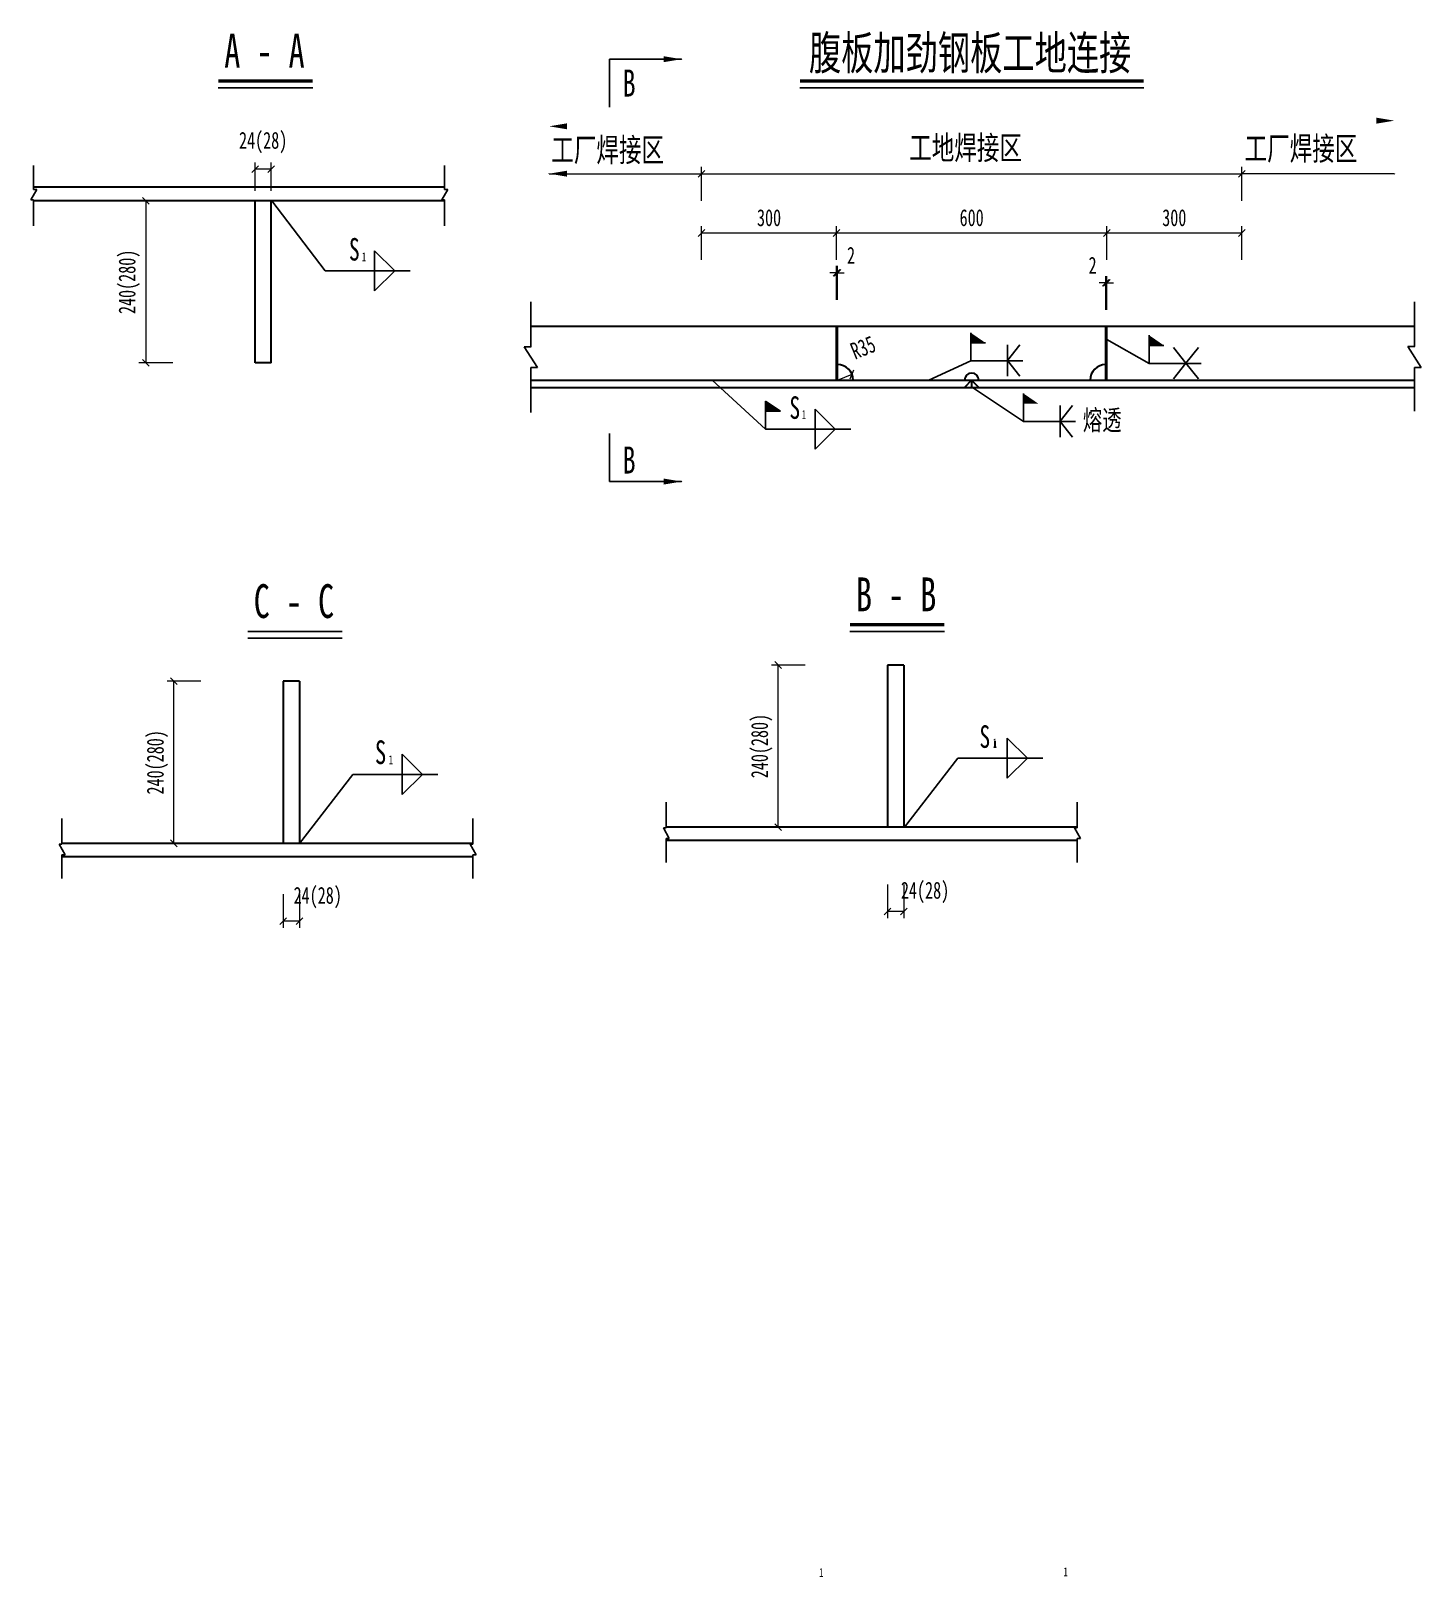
# Model space of a CAD drawing. Extents: x -9343 to 70062, y -6614 to 5134.
# Drawn here: x 66974 to 70062, y 1685 to 5119 of the extents above; entities that cross this region are included whole.
import ezdxf

# ---------------------------------------------------------------- set-up
doc = ezdxf.new("R2010")
doc.units = 0
doc.header["$MEASUREMENT"] = 0
doc.header["$PDMODE"] = 34
doc.layers.get('0').update_dxf_attribs({"linetype": 'CONTINUOUS'})
doc.layers.get('DEFPOINTS').update_dxf_attribs({"color": 8, "linetype": 'CONTINUOUS'})
for name, color, linetype, lineweight in [('dim', 4, 'CONTINUOUS', 13), ('text', 7, 'CONTINUOUS', 15), ('轮廓线', 3, 'CONTINUOUS', 30)]:
    doc.layers.add(name, color=color, linetype=linetype, lineweight=lineweight)
doc.layers.add('LINE', color=3, linetype='CONTINUOUS')
doc.styles.get("Standard").update_dxf_attribs({"font": '仿宋_GB2312.ttf', "width": 0.7})
doc.dimstyles.new('09BC1300', dxfattribs={"dimscale": 0, "dimtxt": 2.5, "dimasz": 1, "dimexe": 1, "dimexo": 1.5, "dimgap": 1, "dimtad": 1, "dimdec": 1, "dimdsep": 46, "dimtxsty": 'Standard', "dimblk": 'OBLIQUE', "dimcen": 0, "dimclrd": 256, "dimclre": 256, "dimclrt": 7, "dimadec": 0, "dimazin": 2, "dimtfac": 1, "dimtdec": 1, "dimtofl": 0, "dimtmove": 2, "dimatfit": 3, "dimldrblk": 'OBLIQUE', "dimfxl": 4, "dimfxlon": 1, "dimtolj": 1, "dimtzin": 0, "dimlwd": -1, "dimlwe": -1, "dimarcsym": 0})

# ---------------------------------------------------------------- blocks, each defined once
blk = doc.blocks.new('_Oblique')
at = {"color": 0, "linetype": 'ByBlock', "lineweight": -2}
blk.add_line((-0.5, -0.5), (0.5, 0.5), dxfattribs=at)
blk = doc.blocks.new('*D88')
at = {"layer": 'DEFPOINTS', "color": 0, "transparency": 16777216}
for p in [(67472.1, 4812.5), (67472.1, 4742.1), (67508.1, 4742.1)]:
    blk.add_point(p, dxfattribs=at)
at = {"layer": 'dim', "transparency": 16777216}
for p, q in [((67472.1, 4764.6), (67472.1, 4827.5)), ((67508.1, 4812.5), (67472.1, 4812.5)), ((67508.1, 4764.6), (67508.1, 4827.5))]:
    blk.add_line(p, q, dxfattribs=at)
at = {"layer": 'dim', "transparency": 16777216, "xscale": 14.99999996629198, "yscale": 14.99999996629198, "zscale": 14.99999996629198, "rotation": 180}
blk.add_blockref('_Oblique', (67472.1, 4812.5), dxfattribs=at)
at = {"layer": 'dim', "transparency": 16777216, "xscale": 14.99999996629198, "yscale": 14.99999996629198, "zscale": 14.99999996629198}
blk.add_blockref('_Oblique', (67508.1, 4812.5), dxfattribs=at)
at = {"layer": 'dim', "color": 7, "transparency": 16777216, "insert": (67490.1, 4871.5), "char_height": 37.5, "attachment_point": 5}
blk.add_mtext('\\A1;24(28)', dxfattribs=at)
blk = doc.blocks.new('*D89')
at = {"layer": 'DEFPOINTS', "color": 0, "transparency": 16777216}
for p in [(67472.1, 4742.1), (67229.3, 4382.1), (67472.1, 4382.1)]:
    blk.add_point(p, dxfattribs=at)
at = {"layer": 'dim', "transparency": 16777216}
for p, q in [((67289.3, 4742.1), (67214.3, 4742.1)), ((67229.3, 4742.1), (67229.3, 4382.1)), ((67289.3, 4382.1), (67214.3, 4382.1))]:
    blk.add_line(p, q, dxfattribs=at)
at = {"layer": 'dim', "transparency": 16777216, "xscale": 14.99999996629198, "yscale": 14.99999996629198, "zscale": 14.99999996629198}
for p, rotation in [((67229.3, 4742.1), 90), ((67229.3, 4382.1), 270)]:
    blk.add_blockref('_Oblique', p, dxfattribs=dict(at, rotation=rotation))
at = {"layer": 'dim', "color": 7, "transparency": 16777216, "insert": (67192.7, 4562.1), "char_height": 37.5, "attachment_point": 5, "rotation": 90}
blk.add_mtext('\\A1;240(280)', dxfattribs=at)
blk = doc.blocks.new('*D100')
at = {"layer": 'DEFPOINTS', "color": 0, "transparency": 16777216}
for p in [(67292, 3674.9), (67534.8, 3674.9), (67534.8, 3314.9)]:
    blk.add_point(p, dxfattribs=at)
at = {"layer": 'dim', "transparency": 16777216}
for p, q in [((67352, 3674.9), (67277, 3674.9)), ((67292, 3314.9), (67292, 3674.9)), ((67352, 3314.9), (67277, 3314.9))]:
    blk.add_line(p, q, dxfattribs=at)
at = {"layer": 'dim', "transparency": 16777216, "xscale": 14.99999996629198, "yscale": 14.99999996629198, "zscale": 14.99999996629198}
for p, rotation in [((67292, 3674.9), 90), ((67292, 3314.9), 270)]:
    blk.add_blockref('_Oblique', p, dxfattribs=dict(at, rotation=rotation))
at = {"layer": 'dim', "color": 7, "transparency": 16777216, "insert": (67255.4, 3494.9), "char_height": 37.5, "attachment_point": 5, "rotation": 90}
blk.add_mtext('\\A1;240(280)', dxfattribs=at)
blk = doc.blocks.new('*D101')
at = {"layer": 'DEFPOINTS', "color": 0, "transparency": 16777216}
for p in [(67534.8, 3314.9), (67570.8, 3314.9), (67534.8, 3142)]:
    blk.add_point(p, dxfattribs=at)
at = {"layer": 'dim', "transparency": 16777216}
for p, q in [((67534.8, 3202), (67534.8, 3127)), ((67570.8, 3202), (67570.8, 3127)), ((67570.8, 3142), (67534.8, 3142))]:
    blk.add_line(p, q, dxfattribs=at)
at = {"layer": 'dim', "transparency": 16777216, "xscale": 14.99999996629198, "yscale": 14.99999996629198, "zscale": 14.99999996629198, "rotation": 180}
blk.add_blockref('_Oblique', (67534.8, 3142), dxfattribs=at)
at = {"layer": 'dim', "transparency": 16777216, "xscale": 14.99999996629198, "yscale": 14.99999996629198, "zscale": 14.99999996629198}
blk.add_blockref('_Oblique', (67570.8, 3142), dxfattribs=at)
at = {"layer": 'dim', "color": 7, "transparency": 16777216, "insert": (67611.3, 3194.5), "char_height": 37.5, "attachment_point": 5}
blk.add_mtext('\\A1;24(28)', dxfattribs=at)
blk = doc.blocks.new('*D102')
at = {"layer": 'DEFPOINTS', "color": 0, "transparency": 16777216}
for p in [(69663.7, 4670.7), (69363.7, 4461.7), (69663.7, 4463.5)]:
    blk.add_point(p, dxfattribs=at)
at = {"layer": 'dim', "transparency": 16777216}
for p, q in [((69363.7, 4610.7), (69363.7, 4685.7)), ((69363.7, 4670.7), (69663.7, 4670.7)), ((69663.7, 4610.7), (69663.7, 4685.7))]:
    blk.add_line(p, q, dxfattribs=at)
at = {"layer": 'dim', "transparency": 16777216, "xscale": 14.99999996629198, "yscale": 14.99999996629198, "zscale": 14.99999996629198, "rotation": 180}
blk.add_blockref('_Oblique', (69363.7, 4670.7), dxfattribs=at)
at = {"layer": 'dim', "transparency": 16777216, "xscale": 14.99999996629198, "yscale": 14.99999996629198, "zscale": 14.99999996629198}
blk.add_blockref('_Oblique', (69663.7, 4670.7), dxfattribs=at)
at = {"layer": 'dim', "color": 7, "transparency": 16777216, "insert": (69513.7, 4704.4), "char_height": 37.5, "attachment_point": 5}
blk.add_mtext('\\A1;300', dxfattribs=at)
blk = doc.blocks.new('*D103')
at = {"layer": 'DEFPOINTS', "color": 0, "transparency": 16777216}
for p in [(68763.7, 4670.7), (68463.7, 4463.5), (68763.7, 4461.7)]:
    blk.add_point(p, dxfattribs=at)
at = {"layer": 'dim', "transparency": 16777216}
for p, q in [((68463.7, 4610.7), (68463.7, 4685.7)), ((68463.7, 4670.7), (68763.7, 4670.7)), ((68763.7, 4610.7), (68763.7, 4685.7))]:
    blk.add_line(p, q, dxfattribs=at)
at = {"layer": 'dim', "transparency": 16777216, "xscale": 14.99999996629198, "yscale": 14.99999996629198, "zscale": 14.99999996629198, "rotation": 180}
blk.add_blockref('_Oblique', (68463.7, 4670.7), dxfattribs=at)
at = {"layer": 'dim', "transparency": 16777216, "xscale": 14.99999996629198, "yscale": 14.99999996629198, "zscale": 14.99999996629198}
blk.add_blockref('_Oblique', (68763.7, 4670.7), dxfattribs=at)
at = {"layer": 'dim', "color": 7, "transparency": 16777216, "insert": (68613.7, 4704.4), "char_height": 37.5, "attachment_point": 5}
blk.add_mtext('\\A1;300', dxfattribs=at)
blk = doc.blocks.new('*D104')
at = {"layer": 'DEFPOINTS', "color": 0, "transparency": 16777216}
for p in [(69363.7, 4560.1), (69361.7, 4461.7), (69363.7, 4461.7)]:
    blk.add_point(p, dxfattribs=at)
at = {"layer": 'dim', "transparency": 16777216}
for p, q in [((69361.7, 4500.1), (69361.7, 4575.1)), ((69363.7, 4500.1), (69363.7, 4575.1)), ((69361.7, 4560.1), (69346.7, 4560.1)), ((69363.7, 4560.1), (69378.7, 4560.1))]:
    blk.add_line(p, q, dxfattribs=at)
at = {"layer": 'dim', "transparency": 16777216, "xscale": 14.99999996629198, "yscale": 14.99999996629198, "zscale": 14.99999996629198}
blk.add_blockref('_Oblique', (69361.7, 4560.1), dxfattribs=at)
at = {"layer": 'dim', "transparency": 16777216, "xscale": 14.99999996629198, "yscale": 14.99999996629198, "zscale": 14.99999996629198, "rotation": 180}
blk.add_blockref('_Oblique', (69363.7, 4560.1), dxfattribs=at)
at = {"layer": 'dim', "color": 7, "transparency": 16777216, "insert": (69332.3, 4599), "char_height": 37.5, "attachment_point": 5}
blk.add_mtext('\\A1;2', dxfattribs=at)
blk = doc.blocks.new('*D105')
at = {"layer": 'DEFPOINTS', "color": 0, "transparency": 16777216}
for p in [(68765.7, 4582.4), (68763.7, 4491.7), (68765.7, 4461.7)]:
    blk.add_point(p, dxfattribs=at)
at = {"layer": 'dim', "transparency": 16777216}
for p, q in [((68763.7, 4582.4), (68748.7, 4582.4)), ((68763.7, 4522.4), (68763.7, 4597.4)), ((68765.7, 4522.4), (68765.7, 4597.4)), ((68765.7, 4582.4), (68780.7, 4582.4))]:
    blk.add_line(p, q, dxfattribs=at)
at = {"layer": 'dim', "transparency": 16777216, "xscale": 14.99999996629198, "yscale": 14.99999996629198, "zscale": 14.99999996629198}
blk.add_blockref('_Oblique', (68763.7, 4582.4), dxfattribs=at)
at = {"layer": 'dim', "transparency": 16777216, "xscale": 14.99999996629198, "yscale": 14.99999996629198, "zscale": 14.99999996629198, "rotation": 180}
blk.add_blockref('_Oblique', (68765.7, 4582.4), dxfattribs=at)
at = {"layer": 'dim', "color": 7, "transparency": 16777216, "insert": (68795.8, 4621.1), "char_height": 37.5, "attachment_point": 5}
blk.add_mtext('\\A1;2', dxfattribs=at)
blk = doc.blocks.new('*D106')
at = {"layer": 'DEFPOINTS', "color": 0, "transparency": 16777216}
for p in [(69363.7, 4670.7), (68763.7, 4461.7), (69363.7, 4461.7)]:
    blk.add_point(p, dxfattribs=at)
at = {"layer": 'dim', "transparency": 16777216}
for p, q in [((68763.7, 4610.7), (68763.7, 4685.7)), ((68763.7, 4670.7), (69363.7, 4670.7)), ((69363.7, 4610.7), (69363.7, 4685.7))]:
    blk.add_line(p, q, dxfattribs=at)
at = {"layer": 'dim', "transparency": 16777216, "xscale": 14.99999996629198, "yscale": 14.99999996629198, "zscale": 14.99999996629198, "rotation": 180}
blk.add_blockref('_Oblique', (68763.7, 4670.7), dxfattribs=at)
at = {"layer": 'dim', "transparency": 16777216, "xscale": 14.99999996629198, "yscale": 14.99999996629198, "zscale": 14.99999996629198}
blk.add_blockref('_Oblique', (69363.7, 4670.7), dxfattribs=at)
at = {"layer": 'dim', "color": 7, "transparency": 16777216, "insert": (69063.7, 4704.4), "char_height": 37.5, "attachment_point": 5}
blk.add_mtext('\\A1;600', dxfattribs=at)
blk = doc.blocks.new('*D107')
at = {"layer": 'DEFPOINTS', "color": 0, "transparency": 16777216}
for p in [(68876.9, 3351), (68912.9, 3351), (68876.9, 3163.4)]:
    blk.add_point(p, dxfattribs=at)
at = {"layer": 'dim', "transparency": 16777216}
for p, q in [((68876.9, 3223.4), (68876.9, 3148.4)), ((68912.9, 3223.4), (68912.9, 3148.4)), ((68912.9, 3163.4), (68876.9, 3163.4))]:
    blk.add_line(p, q, dxfattribs=at)
at = {"layer": 'dim', "transparency": 16777216, "xscale": 14.99999996629198, "yscale": 14.99999996629198, "zscale": 14.99999996629198, "rotation": 180}
blk.add_blockref('_Oblique', (68876.9, 3163.4), dxfattribs=at)
at = {"layer": 'dim', "transparency": 16777216, "xscale": 14.99999996629198, "yscale": 14.99999996629198, "zscale": 14.99999996629198}
blk.add_blockref('_Oblique', (68912.9, 3163.4), dxfattribs=at)
at = {"layer": 'dim', "color": 7, "transparency": 16777216, "insert": (68960.2, 3205.8), "char_height": 37.5, "attachment_point": 5}
blk.add_mtext('\\A1;24(28)', dxfattribs=at)
blk = doc.blocks.new('*D108')
at = {"layer": 'DEFPOINTS', "color": 0, "transparency": 16777216}
for p in [(68634, 3711), (68876.9, 3711), (68876.9, 3351)]:
    blk.add_point(p, dxfattribs=at)
at = {"layer": 'dim', "transparency": 16777216}
for p, q in [((68694, 3711), (68619, 3711)), ((68634, 3351), (68634, 3711)), ((68694, 3351), (68619, 3351))]:
    blk.add_line(p, q, dxfattribs=at)
at = {"layer": 'dim', "transparency": 16777216, "xscale": 14.99999996629198, "yscale": 14.99999996629198, "zscale": 14.99999996629198}
for p, rotation in [((68634, 3711), 90), ((68634, 3351), 270)]:
    blk.add_blockref('_Oblique', p, dxfattribs=dict(at, rotation=rotation))
at = {"layer": 'dim', "color": 7, "transparency": 16777216, "insert": (68597.5, 3531), "char_height": 37.5, "attachment_point": 5, "rotation": 90}
blk.add_mtext('\\A1;240(280)', dxfattribs=at)
blk = doc.blocks.new('*D111')
at = {"layer": 'DEFPOINTS', "color": 0, "transparency": 16777216}
for p in [(68765.7, 4343.5), (68798.1, 4356.7)]:
    blk.add_point(p, dxfattribs=at)
at = {"layer": 'dim', "transparency": 16777216}
blk.add_line((68765.7, 4343.5), (68798.1, 4356.7), dxfattribs=at)
at = {"layer": 'dim', "transparency": 16777216, "xscale": 14.99999996629198, "yscale": 14.99999996629198, "zscale": 14.99999996629198, "rotation": 22.16587961008429}
blk.add_blockref('_Oblique', (68798.1, 4356.7), dxfattribs=at)
at = {"layer": 'dim', "color": 7, "transparency": 16777216, "insert": (68822.6, 4416.2), "char_height": 37.5, "attachment_point": 5, "rotation": 22.1659}
blk.add_mtext('\\A1;R35', dxfattribs=at)

msp = doc.modelspace()

# ---------------------------------------------------------------- hatches: boundary and pattern name
for points in [[(69061.58, 4426.56), (69094.4, 4426.56), (69061.58, 4449.15)], [(69457.96, 4420.88), (69490.77, 4420.88), (69457.96, 4443.47)], [(68606.02, 4274.8), (68638.83, 4274.8), (68606.02, 4297.38)], [(68606.02, 4274.8), (68638.83, 4274.8), (68606.02, 4297.38)], [(69178.52, 4291.78), (69211.33, 4291.78), (69178.52, 4314.36)]]:
    msp.add_hatch(color=256).paths.add_polyline_path(points)

# ---------------------------------------------------------------- linework, layer by layer
at = {"ltscale": 100}
for p, q in [((68259.32, 4950.25), (68259.32, 5056.63)), ((66980.23, 4767.33), (66980.23, 4820.47)), ((67893.2, 4767.33), (67893.2, 4820.47)), ((66987.42, 4767.33), (66974.33, 4743.97)), ((66974.33, 4743.97), (66980.23, 4743.97)), ((66980.23, 4767.33), (66987.42, 4767.33)), ((66980.23, 4686.78), (66980.23, 4743.97)), ((67900.39, 4767.33), (67887.3, 4743.97)), ((67887.3, 4743.97), (67893.2, 4743.97)), ((67893.2, 4767.33), (67900.39, 4767.33)), ((67893.2, 4686.78), (67893.2, 4743.97)), ((68084.38, 4417.87), (68084.38, 4517.91)), ((70047.03, 4418.51), (70047.03, 4517.91)), ((68099.21, 4371.53), (68069.85, 4417.87)), ((68069.85, 4417.87), (68085.33, 4417.87)), ((69143.23, 4422.51), (69143.15, 4352.47)), ((70061.86, 4372.17), (70032.5, 4418.51)), ((70032.5, 4418.51), (70047.98, 4418.51)), ((68084.38, 4271.67), (68084.38, 4371.53)), ((68084.38, 4371.53), (68099.21, 4371.53)), ((70047.03, 4274.82), (70047.03, 4372.17)), ((70047.03, 4372.17), (70061.86, 4372.17)), ((69260.17, 4287.31), (69260.08, 4217.27)), ((68259.32, 4224.91), (68259.32, 4118.54)), ((68385.01, 3406.28), (68385.01, 3349.09)), ((69297.98, 3406.28), (69297.98, 3349.09)), ((67042.98, 3370.21), (67042.98, 3313.02)), ((67955.95, 3370.21), (67955.95, 3313.02)), ((68392.21, 3325.73), (68379.12, 3349.09)), ((68379.12, 3349.09), (68385.01, 3349.09)), ((69305.18, 3325.73), (69292.08, 3349.09)), ((69292.08, 3349.09), (69297.98, 3349.09)), ((67037.08, 3313.02), (67042.98, 3313.02)), ((67050.17, 3289.66), (67037.08, 3313.02)), ((67963.14, 3289.66), (67950.05, 3313.02)), ((67950.05, 3313.02), (67955.95, 3313.02)), ((68385.01, 3325.73), (68385.01, 3272.58)), ((68385.01, 3325.73), (68392.21, 3325.73)), ((69297.98, 3325.73), (69305.18, 3325.73)), ((69297.98, 3325.73), (69297.98, 3272.58)), ((67042.98, 3289.66), (67050.17, 3289.66)), ((67042.98, 3289.66), (67042.98, 3236.52)), ((67955.95, 3289.66), (67955.95, 3236.52)), ((67955.95, 3289.66), (67963.14, 3289.66))]:
    msp.add_line(p, q, dxfattribs=at)
for p, q in [((67390.39, 4993.04), (67600.27, 4993.04)), ((68682.18, 4993.04), (69445.81, 4993.04)), ((67737.63, 4631.18), (67782.31, 4586.49)), ((67737.63, 4631.18), (67737.63, 4541.81)), ((67737.63, 4541.81), (67782.31, 4586.49)), ((69061.58, 4386.68), (69061.58, 4449.15)), ((69457.96, 4381), (69457.96, 4443.47)), ((69061.58, 4426.56), (69094.4, 4426.56)), ((69171.03, 4422.09), (69143.19, 4387.09)), ((69457.96, 4420.88), (69490.77, 4420.88)), ((69511.72, 4416.41), (69539.56, 4381.41)), ((69567.4, 4416.41), (69539.56, 4381.41)), ((69170.99, 4352.44), (69143.19, 4387.47)), ((69511.68, 4346.41), (69539.56, 4381.38)), ((69567.36, 4346.35), (69539.56, 4381.38)), ((68606.02, 4234.91), (68606.02, 4297.38)), ((68638.83, 4274.8), (68606.02, 4297.38)), ((68638.83, 4274.8), (68606.02, 4297.38)), ((69178.52, 4251.89), (69178.52, 4314.36)), ((68606.02, 4274.8), (68638.83, 4274.8)), ((68606.02, 4274.8), (68638.83, 4274.8)), ((68715.99, 4279.6), (68760.67, 4234.91)), ((68715.99, 4279.6), (68715.99, 4190.23)), ((69287.96, 4287.31), (69260.13, 4252.31)), ((68715.99, 4190.23), (68760.67, 4234.91)), ((69287.92, 4217.24), (69260.13, 4252.27)), ((68793.39, 3785.49), (69003.26, 3785.49)), ((67455.8, 3770.49), (67665.87, 3770.49)), ((69142.71, 3548.86), (69187.4, 3504.17)), ((69142.71, 3548.86), (69142.71, 3459.49)), ((67799.18, 3512.79), (67843.86, 3468.11)), ((67799.18, 3512.79), (67799.18, 3423.42)), ((69142.71, 3459.49), (69187.4, 3504.17)), ((67799.18, 3423.42), (67843.86, 3468.11))]:
    msp.add_line(p, q)
at = {"color": 6}
msp.add_line((67455.8, 3785.49), (67665.87, 3785.49), dxfattribs=at)
at = {"color": 6, "const_width": 7.5}
for points in [[(67390.39, 5008.04), (67600.27, 5008.04)], [(68682.18, 5008.04), (69445.81, 5008.04)], [(68793.39, 3800.49), (69003.26, 3800.49)]]:
    msp.add_lwpolyline(points, dxfattribs=at)
at = {"layer": 'dim'}
for p, q in [((68463.7, 4742.25), (68463.7, 4817.25)), ((69663.7, 4742.25), (69663.7, 4817.25)), ((68463.7, 4802.25), (69663.7, 4802.25))]:
    msp.add_line(p, q, dxfattribs=at)
for points in [[(68379.32, 5049.96), (68419.32, 5056.63), (68379.32, 5063.29)], [(68165.08, 4900.93), (68125.08, 4907.6), (68165.08, 4914.26)], [(69962.41, 4913.41), (70002.41, 4920.07), (69962.41, 4926.74)], [(68165.08, 4795.67), (68125.08, 4802.34), (68165.08, 4809.01)], [(68379.32, 4111.87), (68419.32, 4118.54), (68379.32, 4125.2)]]:
    msp.add_solid(points, dxfattribs=at)
at = {"layer": 'LINE', "color": 0}
for p, q in [((67505.09, 4382.09), (67475.09, 4382.09)), ((68909.87, 3710.96), (68879.87, 3710.96)), ((67567.84, 3674.9), (67537.84, 3674.9)), ((67567.84, 3674.9), (67537.84, 3674.9))]:
    msp.add_line(p, q, dxfattribs=at)
at = {"layer": '轮廓线'}
for p, q in [((67893.2, 4772.09), (66980.23, 4772.09)), ((67893.2, 4742.09), (66980.23, 4742.09)), ((67472.09, 4382.09), (67472.09, 4742.09)), ((67508.09, 4382.09), (67508.09, 4742.09)), ((67508.09, 4382.09), (67472.09, 4382.09)), ((67505.09, 4382.09), (67475.09, 4382.09)), ((68876.87, 3710.96), (68876.87, 3350.96)), ((68912.87, 3710.96), (68876.87, 3710.96)), ((68909.87, 3710.96), (68879.87, 3710.96)), ((68912.87, 3710.96), (68912.87, 3350.96)), ((67534.84, 3674.9), (67534.84, 3314.9)), ((67570.84, 3674.9), (67534.84, 3674.9)), ((67570.84, 3674.9), (67570.84, 3314.9)), ((69114.87, 3542.13), (69114.87, 3527.34)), ((69297.98, 3350.96), (68385.01, 3350.96)), ((67955.95, 3314.9), (67042.98, 3314.9)), ((69297.98, 3320.96), (68385.01, 3320.96)), ((67955.95, 3284.9), (67042.98, 3284.9))]:
    msp.add_line(p, q, dxfattribs=at)
at = {"layer": '轮廓线', "ltscale": 100}
for p, q in [((68084.38, 4463.45), (70047.03, 4463.45)), ((68763.68, 4343.45), (68763.68, 4463.45)), ((68765.68, 4343.45), (68765.68, 4463.45)), ((69361.68, 4343.45), (69361.68, 4463.45)), ((69363.68, 4343.45), (69363.68, 4463.45)), ((68084.38, 4343.45), (70047.03, 4343.45)), ((68084.38, 4327.45), (70047.03, 4327.45)), ((69063.7, 4343.45), (69047.7, 4327.45)), ((69063.7, 4343.45), (69063.7, 4327.45)), ((69063.7, 4343.45), (69079.7, 4327.45))]:
    msp.add_line(p, q, dxfattribs=at)
for centre, radius, start, end in [((68765.7, 4343.45), 35, 0, 90), ((69361.7, 4343.45), 35, 90, 180), ((69063.7, 4343.45), 16, 0, 180)]:
    msp.add_arc(centre, radius, start, end, dxfattribs=at)

# ---------------------------------------------------------------- block references
at = {"layer": 'dim', "xscale": 14.99999996629197, "yscale": 14.99999996629197, "zscale": 14.99999996629197, "rotation": 180}
msp.add_blockref('_Oblique', (68463.7, 4802.25), dxfattribs=at)
at = {"layer": 'dim', "xscale": 14.99999996629197, "yscale": 14.99999996629197, "zscale": 14.99999996629197}
msp.add_blockref('_Oblique', (69663.7, 4802.25), dxfattribs=at)

# ---------------------------------------------------------------- texts
at = {"width": 0.7}
for tag, p, height in [('S', (67680.62, 4609.45), 50), ('1', (67709.28, 4607.64), 20), ('S', (68658.98, 4257.86), 50), ('1', (68686.26, 4257.11), 20), ('S', (69081, 3527.12), 50), ('1', (69110.55, 3527.67), 20), ('1', (67768.89, 3490.43), 20), ('1', (68724.96, 1685.21), 20), ('1', (69267.73, 1686.82), 20)]:
    msp.add_attdef(tag, p, '8', height=height, dxfattribs=at)
at = {"layer": 'text', "width": 0.7}
for s, height, p in [('腹板加劲钢板工地连接', 75, (68702.27, 5033.32)), ('A - A', 75, (67403.72, 5038.04)), ('工厂焊接区', 52.5, (68129.97, 4829.16)), ('工厂焊接区', 52.5, (69669.78, 4832.2)), ('C - C', 75, (67469.13, 3815.49)), ('B - B', 75, (68806.72, 3830.49))]:
    msp.add_text(s, height=height, dxfattribs=at).set_placement(p)
at = {"layer": 'text', "insert": (69050.23, 4857.01), "char_height": 52.5, "attachment_point": 5}
msp.add_mtext('\\A1;工地焊接区', dxfattribs=at)
at = {"layer": 'text', "width": 0.7}
for tag, p, s, height in [('B', (68288.76, 4973.69), 'A', 60), ('熔透', (69310.66, 4232.72), '8', 45), ('B', (68288.76, 4136.39), 'A', 60), ('S', (67738.45, 3491.06), '8', 52.5)]:
    msp.add_attdef(tag, p, s, height=height, dxfattribs=at)

# ---------------------------------------------------------------- dimensions: what is measured, and where the dimension line sits
at = {"layer": 'dim'}
for base, p1, p2, text, picture, middle in [((67472.09, 4812.46), (67508.09, 4742.09), (67472.09, 4742.09), '24(28)', '*D88', (67490.09, 4871.55)), ((68763.68, 4670.67), (68463.7, 4463.45), (68763.68, 4461.7), '300', '*D103', (68613.69, 4704.42)), ((69363.68, 4670.67), (68763.68, 4461.7), (69363.68, 4461.7), '600', '*D106', (69063.68, 4704.42)), ((69663.7, 4670.67), (69363.68, 4461.7), (69663.7, 4463.45), '300', '*D102', (69513.69, 4704.42))]:
    dim = msp.add_linear_dim(base=base, p1=p1, p2=p2, angle=180, text=text, dimstyle='09BC1300', override={"dimscale": 15}, dxfattribs=at)
    dim.commit()
    dim.dimension.update_dxf_attribs({"geometry": picture, "text_midpoint": middle})
for p1, p2, distance, picture, middle in [((67472.09, 4742.09), (67472.09, 4382.09), -242.83, '*D89', (67192.67, 4562.09)), ((68876.87, 3350.96), (68876.87, 3710.96), 242.83, '*D108', (68597.46, 3530.96)), ((67534.84, 3314.9), (67534.84, 3674.9), 242.83, '*D100', (67255.42, 3494.9))]:
    dim = msp.add_aligned_dim(p1=p1, p2=p2, distance=distance, text='240(280)', dimstyle='09BC1300', override={"dimscale": 15}, dxfattribs=at)
    dim.commit()
    dim.dimension.update_dxf_attribs({"geometry": picture, "text_midpoint": middle})
for base, p1, p2, picture, middle in [((68765.68, 4582.36), (68763.68, 4491.7), (68765.68, 4461.7), '*D105', (68795.85, 4621.1)), ((69363.68, 4560.12), (69361.68, 4461.7), (69363.68, 4461.7), '*D104', (69332.29, 4599.05))]:
    dim = msp.add_linear_dim(base=base, p1=p1, p2=p2, angle=180, text='2', dimstyle='09BC1300', override={"dimscale": 15}, dxfattribs=at)
    dim.commit()
    dim.dimension.update_dxf_attribs({"geometry": picture, "text_midpoint": middle, "dimtype": 160})
dim = msp.add_radius_dim(center=(68765.7, 4343.45), mpoint=(68798.11, 4356.66), text='R35', dimstyle='09BC1300', override={"dimscale": 15}, dxfattribs=at)
dim.commit()
dim.dimension.update_dxf_attribs({"geometry": '*D111', "text_midpoint": (68822.62, 4416.24), "dimtype": 164})
for base, p1, p2, picture, middle in [((68876.87, 3163.39), (68912.87, 3350.96), (68876.87, 3350.96), '*D107', (68960.22, 3205.84)), ((67534.84, 3142.03), (67570.84, 3314.9), (67534.84, 3314.9), '*D101', (67611.32, 3194.5))]:
    dim = msp.add_linear_dim(base=base, p1=p1, p2=p2, text='24(28)', dimstyle='09BC1300', override={"dimscale": 15}, dxfattribs=at)
    dim.commit()
    dim.dimension.update_dxf_attribs({"geometry": picture, "text_midpoint": middle, "dimtype": 160})

# ---------------------------------------------------------------- leaders
for points in [[(68419.32, 5056.63), (68259.32, 5056.63), (68259.32, 4956.63)], [(67509.29, 4742.09), (67627.65, 4586.49), (67816.89, 4586.49)], [(69363.68, 4434.07), (69457.96, 4381), (69573.52, 4381)], [(68968.94, 4343.45), (69061.58, 4386.68), (69177.15, 4386.68)], [(68487.65, 4343.45), (68606.02, 4234.91), (68795.25, 4234.91)], [(69065.71, 4327.45), (69178.52, 4251.89), (69294.08, 4251.89)], [(68419.32, 4118.54), (68259.32, 4118.54), (68259.32, 4218.54)], [(68914.37, 3350.96), (69032.74, 3504.17), (69221.98, 3504.17)], [(67570.84, 3314.9), (67689.2, 3468.11), (67878.44, 3468.11)]]:
    msp.add_leader(points, dimstyle='09BC1300', override={"dimscale": 1})
for points in [[(68125.08, 4802.34), (68463.7, 4802.34)], [(70002.32, 4802.03), (69663.7, 4802.03)]]:
    msp.add_leader(points, dimstyle='09BC1300', override={"dimscale": 1}, dxfattribs=at)

doc.saveas('drawing.dxf')
